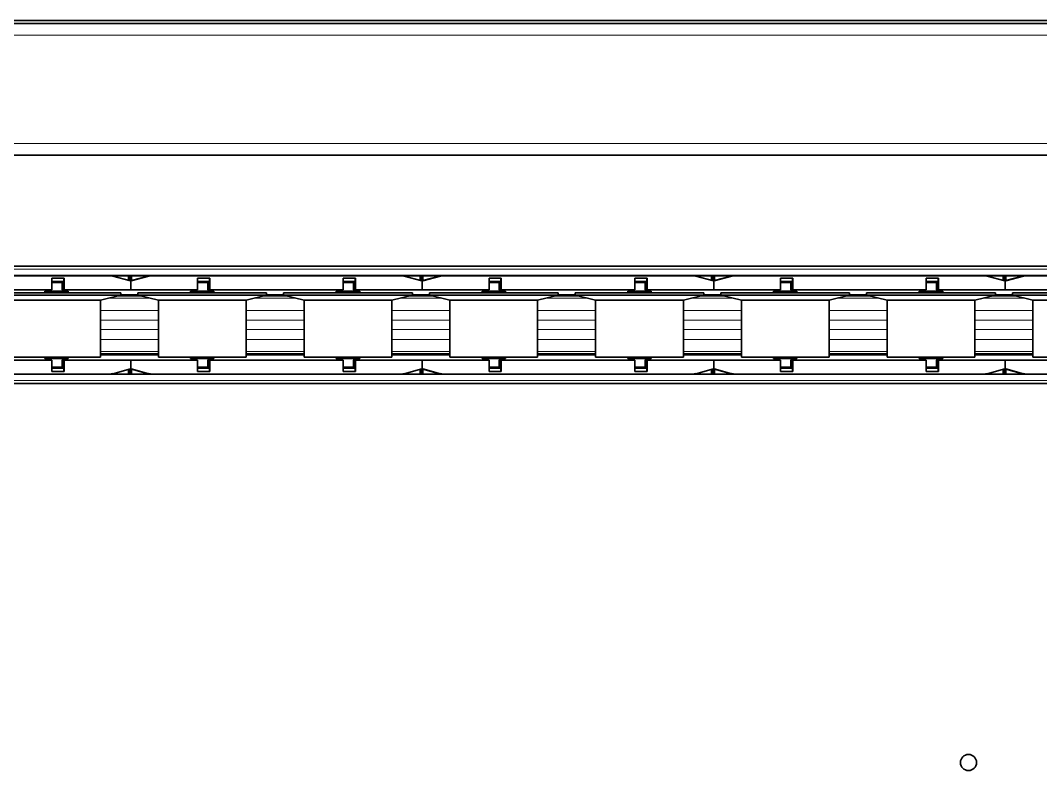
# Model space of a CAD drawing. Header units: inches. Extents: x 185496 to 352137, y 107182 to 179410.
# Drawn here: x 237867.9 to 238216.6, y 166199.2 to 166455.5 of the extents above; entities that cross this region are included whole.
import ezdxf

# ---------------------------------------------------------------- set-up
doc = ezdxf.new("R2010")
doc.units = ezdxf.units.IN
doc.header["$MEASUREMENT"] = 0

# ---------------------------------------------------------------- blocks, each defined once
blk = doc.blocks.new('liaojia')
at = {"color": 7, "lineweight": 35}
for p, q in [((799085.27, -280753.72), (799085.27, -279353.72)), ((799086.27, -280753.72), (799086.27, -279353.72)), ((799169.27, -280642.43), (799169.27, -279446.99)), ((799209.27, -280642.43), (799209.27, -279446.99)), ((799131.27, -280708.72), (799131.27, -279448.77)), ((799169.27, -280642.59), (799169.27, -279449.31)), ((799172.47, -280642.36), (799172.47, -279465.13))]:
    blk.add_line(p, q, dxfattribs=at)
at = {"color": 7, "lineweight": 13}
for p, q in [((799090.27, -280708.72), (799090.27, -279444.77)), ((799206.27, -280642.34), (799206.27, -279446.91)), ((799208.27, -280642.34), (799208.27, -279446.91)), ((799127.27, -280708.72), (799127.27, -279448.77)), ((799170.27, -280642.34), (799170.27, -279465.13)), ((799172.27, -280642.34), (799172.27, -279465.13))]:
    blk.add_line(p, q, dxfattribs=at)
at = {"color": 7, "lineweight": 35, "ltscale": 0.212965}
for p, q in [((799172.47, -279553.75), (799172.47, -279638.93)), ((799206.07, -279638.93), (799206.07, -279553.75)), ((799172.47, -279653.37), (799172.47, -279738.55)), ((799206.07, -279738.55), (799206.07, -279653.37)), ((799172.47, -279752.99), (799172.47, -279838.17)), ((799206.07, -279838.17), (799206.07, -279752.99)), ((799172.47, -279852.6), (799172.47, -279937.79)), ((799206.07, -279937.79), (799206.07, -279852.6)), ((799172.47, -279952.22), (799172.47, -280037.41)), ((799206.07, -280037.41), (799206.07, -279952.22))]:
    blk.add_line(p, q, dxfattribs=at)
at = {"color": 7, "lineweight": 35, "ltscale": 0.059793}
for p, q in [((799178.27, -279619.8), (799178.27, -279643.72)), ((799179.07, -279619.8), (799179.07, -279643.72)), ((799178.27, -279769.23), (799178.27, -279793.15)), ((799179.07, -279769.23), (799179.07, -279793.15)), ((799178.27, -279819.04), (799178.27, -279842.96)), ((799179.07, -279819.04), (799179.07, -279842.96)), ((799178.27, -279868.85), (799178.27, -279892.77)), ((799179.07, -279868.85), (799179.07, -279892.77)), ((799178.27, -279918.66), (799178.27, -279942.58)), ((799179.07, -279918.66), (799179.07, -279942.58)), ((799178.27, -279968.47), (799178.27, -279992.39)), ((799179.07, -279968.47), (799179.07, -279992.39))]:
    blk.add_line(p, q, dxfattribs=at)
at = {"color": 7, "lineweight": 35, "ltscale": 0.040768}
for p, q in [((799180.82, -279620.41), (799180.82, -279636.72)), ((799200.27, -279636.72), (799200.27, -279620.41)), ((799180.82, -279670.22), (799180.82, -279686.53)), ((799200.27, -279686.53), (799200.27, -279670.22)), ((799180.82, -279720.03), (799180.82, -279736.34)), ((799200.27, -279736.34), (799200.27, -279720.03)), ((799180.82, -279769.84), (799180.82, -279786.15)), ((799200.27, -279786.15), (799200.27, -279769.84)), ((799180.82, -279819.65), (799180.82, -279835.96)), ((799200.27, -279835.96), (799200.27, -279819.65)), ((799180.82, -279869.46), (799180.82, -279885.77)), ((799200.27, -279885.77), (799200.27, -279869.46)), ((799180.82, -279919.27), (799180.82, -279935.58)), ((799200.27, -279935.58), (799200.27, -279919.27)), ((799180.82, -279969.08), (799180.82, -279985.39)), ((799200.27, -279985.39), (799200.27, -279969.08))]:
    blk.add_line(p, q, dxfattribs=at)
at = {"color": 7, "lineweight": 35, "ltscale": 0.057032}
for p, q in [((799177.27, -279623.34), (799177.27, -279646.15)), ((799201.27, -279646.15), (799201.27, -279623.34)), ((799177.27, -279646.15), (799177.27, -279668.96)), ((799201.27, -279668.96), (799201.27, -279646.15)), ((799177.27, -279722.96), (799177.27, -279745.77)), ((799201.27, -279745.77), (799201.27, -279722.96)), ((799177.27, -279745.77), (799177.27, -279768.58)), ((799201.27, -279768.58), (799201.27, -279745.77)), ((799177.27, -279822.57), (799177.27, -279845.39)), ((799201.27, -279845.39), (799201.27, -279822.57)), ((799177.27, -279845.39), (799177.27, -279868.2)), ((799201.27, -279868.2), (799201.27, -279845.39)), ((799177.27, -279922.19), (799177.27, -279945.01)), ((799201.27, -279945.01), (799201.27, -279922.19)), ((799177.27, -279945.01), (799177.27, -279967.82)), ((799201.27, -279967.82), (799201.27, -279945.01))]:
    blk.add_line(p, q, dxfattribs=at)
at = {"color": 7, "lineweight": 35, "ltscale": 0.018036}
for p, q in [((799180.82, -279636.72), (799179.07, -279643.72)), ((799180.82, -279656.53), (799179.07, -279649.53)), ((799180.82, -279686.53), (799179.07, -279693.53)), ((799180.82, -279706.34), (799179.07, -279699.34)), ((799180.82, -279736.34), (799179.07, -279743.34)), ((799180.82, -279756.15), (799179.07, -279749.15)), ((799180.82, -279786.15), (799179.07, -279793.15)), ((799180.82, -279805.96), (799179.07, -279798.96)), ((799180.82, -279835.96), (799179.07, -279842.96)), ((799180.82, -279855.77), (799179.07, -279848.77)), ((799180.82, -279885.77), (799179.07, -279892.77)), ((799180.82, -279905.58), (799179.07, -279898.58)), ((799180.82, -279935.58), (799179.07, -279942.58)), ((799180.82, -279955.39), (799179.07, -279948.39))]:
    blk.add_line(p, q, dxfattribs=at)
at = {"color": 7, "lineweight": 35, "ltscale": 0.048637}
for p, q in [((799180.82, -279636.72), (799200.27, -279636.72)), ((799180.82, -279656.53), (799200.27, -279656.53)), ((799180.82, -279686.53), (799200.27, -279686.53)), ((799180.82, -279706.34), (799200.27, -279706.34)), ((799180.82, -279736.34), (799200.27, -279736.34)), ((799180.82, -279756.15), (799200.27, -279756.15)), ((799180.82, -279786.15), (799200.27, -279786.15)), ((799180.82, -279805.96), (799200.27, -279805.96)), ((799180.82, -279835.96), (799200.27, -279835.96)), ((799180.82, -279855.77), (799200.27, -279855.77)), ((799180.82, -279885.77), (799200.27, -279885.77)), ((799180.82, -279905.58), (799200.27, -279905.58)), ((799180.82, -279935.58), (799200.27, -279935.58)), ((799180.82, -279955.39), (799200.27, -279955.39))]:
    blk.add_line(p, q, dxfattribs=at)
at = {"color": 7, "lineweight": 13, "ltscale": 0.049524}
for p, q in [((799184.31, -279656.53), (799184.31, -279636.72)), ((799187.67, -279656.53), (799187.67, -279636.72)), ((799190.88, -279656.53), (799190.88, -279636.72)), ((799194.24, -279656.53), (799194.24, -279636.72)), ((799198.36, -279656.53), (799198.36, -279636.72)), ((799199.67, -279656.53), (799199.67, -279636.72)), ((799184.31, -279706.34), (799184.31, -279686.53)), ((799187.67, -279706.34), (799187.67, -279686.53)), ((799190.88, -279706.34), (799190.88, -279686.53)), ((799194.24, -279706.34), (799194.24, -279686.53)), ((799198.36, -279706.34), (799198.36, -279686.53)), ((799199.67, -279706.34), (799199.67, -279686.53)), ((799198.36, -279756.15), (799198.36, -279736.34)), ((799199.67, -279756.15), (799199.67, -279736.34)), ((799184.31, -279805.96), (799184.31, -279786.15)), ((799187.67, -279805.96), (799187.67, -279786.15)), ((799190.88, -279805.96), (799190.88, -279786.15)), ((799194.24, -279805.96), (799194.24, -279786.15)), ((799198.36, -279805.96), (799198.36, -279786.15)), ((799184.31, -279855.77), (799184.31, -279835.96)), ((799187.67, -279855.77), (799187.67, -279835.96)), ((799190.88, -279855.77), (799190.88, -279835.96)), ((799194.24, -279855.77), (799194.24, -279835.96)), ((799198.36, -279855.77), (799198.36, -279835.96)), ((799199.67, -279855.77), (799199.67, -279835.96)), ((799184.31, -279905.58), (799184.31, -279885.77)), ((799187.67, -279905.58), (799187.67, -279885.77)), ((799190.88, -279905.58), (799190.88, -279885.77)), ((799194.24, -279905.58), (799194.24, -279885.77)), ((799198.36, -279905.58), (799198.36, -279885.77)), ((799199.67, -279905.58), (799199.67, -279885.77)), ((799184.31, -279955.39), (799184.31, -279935.58)), ((799187.67, -279955.39), (799187.67, -279935.58)), ((799190.88, -279955.39), (799190.88, -279935.58)), ((799194.24, -279955.39), (799194.24, -279935.58)), ((799198.36, -279955.39), (799198.36, -279935.58)), ((799199.67, -279955.39), (799199.67, -279935.58))]:
    blk.add_line(p, q, dxfattribs=at)
at = {"color": 7, "lineweight": 35, "ltscale": 0.049524}
for p, q in [((799199.17, -279656.53), (799199.17, -279636.72)), ((799199.17, -279706.34), (799199.17, -279686.53)), ((799199.17, -279756.15), (799199.17, -279736.34)), ((799199.17, -279855.77), (799199.17, -279835.96)), ((799199.17, -279905.58), (799199.17, -279885.77)), ((799199.17, -279955.39), (799199.17, -279935.58))]:
    blk.add_line(p, q, dxfattribs=at)
at = {"color": 7, "lineweight": 35, "ltscale": 3.43323e-05}
for p, q in [((799172.47, -279638.93), (799172.47, -279638.95)), ((799172.47, -279738.55), (799172.47, -279738.57)), ((799172.47, -279838.17), (799172.47, -279838.18)), ((799172.47, -279937.79), (799172.47, -279937.8))]:
    blk.add_line(p, q, dxfattribs=at)
at = {"color": 7, "lineweight": 35, "ltscale": 0.015631}
for p, q in [((799172.61, -279639.96), (799174.23, -279646)), ((799204.31, -279646), (799205.94, -279639.96)), ((799172.61, -279739.58), (799174.23, -279745.62)), ((799204.31, -279745.62), (799205.94, -279739.58)), ((799174.23, -279745.92), (799172.61, -279751.95)), ((799205.94, -279751.95), (799204.31, -279745.92)), ((799172.61, -279839.2), (799174.23, -279845.24)), ((799204.31, -279845.24), (799205.94, -279839.2)), ((799174.23, -279845.54), (799172.61, -279851.57)), ((799205.94, -279851.57), (799204.31, -279845.54)), ((799172.61, -279938.82), (799174.23, -279944.86)), ((799204.31, -279944.86), (799205.94, -279938.82)), ((799174.23, -279945.15), (799172.61, -279951.19)), ((799205.94, -279951.19), (799204.31, -279945.15))]:
    blk.add_line(p, q, dxfattribs=at)
at = {"color": 7, "lineweight": 13, "ltscale": 0.000675583}
for p, q in [((799172.61, -279640.23), (799172.61, -279639.96)), ((799205.94, -279639.96), (799205.94, -279640.23)), ((799172.61, -279739.85), (799172.61, -279739.58)), ((799205.94, -279739.58), (799205.94, -279739.85))]:
    blk.add_line(p, q, dxfattribs=at)
at = {"color": 7, "lineweight": 35, "ltscale": 0.014724}
for p, q in [((799174.14, -279645.92), (799172.61, -279640.23)), ((799174.14, -279745.54), (799172.61, -279739.85)), ((799174.14, -279845.16), (799172.61, -279839.47)), ((799205.94, -279839.47), (799204.41, -279845.16)), ((799174.14, -279944.78), (799172.61, -279939.09)), ((799205.94, -279939.09), (799204.41, -279944.78))]:
    blk.add_line(p, q, dxfattribs=at)
at = {"color": 7, "lineweight": 13, "ltscale": 0.036824}
for p, q in [((799180.19, -279653.99), (799180.19, -279639.26)), ((799180.19, -279703.8), (799180.19, -279689.07)), ((799180.19, -279753.61), (799180.19, -279738.88)), ((799180.19, -279803.42), (799180.19, -279788.69)), ((799180.19, -279853.23), (799180.19, -279838.5)), ((799180.19, -279903.04), (799180.19, -279888.31)), ((799180.19, -279952.85), (799180.19, -279938.12))]:
    blk.add_line(p, q, dxfattribs=at)
at = {"color": 7, "lineweight": 35, "ltscale": 0.014723}
for p, q in [((799205.94, -279640.23), (799204.41, -279645.92)), ((799205.94, -279739.85), (799204.41, -279745.54))]:
    blk.add_line(p, q, dxfattribs=at)
at = {"color": 7, "lineweight": 35, "ltscale": 0.000675583}
for p, q in [((799206.07, -279639.2), (799206.07, -279638.93)), ((799206.07, -279738.82), (799206.07, -279738.55))]:
    blk.add_line(p, q, dxfattribs=at)
at = {"color": 7, "lineweight": 35, "ltscale": 0.036059}
for p, q in [((799206.07, -279653.37), (799206.07, -279638.94)), ((799206.07, -279752.98), (799206.07, -279738.56))]:
    blk.add_line(p, q, dxfattribs=at)
at = {"color": 7, "lineweight": 35, "ltscale": 0.000635204}
for p, q in [((799172.54, -279645.92), (799172.47, -279645.68)), ((799172.54, -279745.54), (799172.47, -279745.29))]:
    blk.add_line(p, q, dxfattribs=at)
at = {"color": 7, "lineweight": 35, "ltscale": 0.002}
for p, q in [((799178.27, -279643.72), (799179.07, -279643.72)), ((799178.27, -279649.53), (799179.07, -279649.53)), ((799178.27, -279693.53), (799179.07, -279693.53)), ((799178.27, -279699.34), (799179.07, -279699.34)), ((799178.27, -279743.34), (799179.07, -279743.34)), ((799178.27, -279749.15), (799179.07, -279749.15)), ((799178.27, -279793.15), (799179.07, -279793.15)), ((799178.27, -279798.96), (799179.07, -279798.96)), ((799178.27, -279842.96), (799179.07, -279842.96)), ((799178.27, -279848.77), (799179.07, -279848.77)), ((799178.27, -279892.77), (799179.07, -279892.77)), ((799178.27, -279898.58), (799179.07, -279898.58)), ((799178.27, -279942.58), (799179.07, -279942.58)), ((799178.27, -279948.39), (799179.07, -279948.39))]:
    blk.add_line(p, q, dxfattribs=at)
at = {"color": 7, "lineweight": 13, "ltscale": 0.014524}
for p, q in [((799178.87, -279649.53), (799178.87, -279643.72)), ((799178.87, -279699.34), (799178.87, -279693.53)), ((799178.87, -279749.15), (799178.87, -279743.34)), ((799178.87, -279798.96), (799178.87, -279793.15)), ((799178.87, -279848.77), (799178.87, -279842.96)), ((799178.87, -279898.58), (799178.87, -279892.77)), ((799178.87, -279948.39), (799178.87, -279942.58))]:
    blk.add_line(p, q, dxfattribs=at)
at = {"color": 7, "lineweight": 35, "ltscale": 0.02054}
for p, q in [((799179.37, -279650.73), (799179.37, -279642.52)), ((799179.37, -279700.54), (799179.37, -279692.33)), ((799179.37, -279750.35), (799179.37, -279742.14)), ((799179.37, -279800.16), (799179.37, -279791.95)), ((799179.37, -279849.97), (799179.37, -279841.75)), ((799179.37, -279899.78), (799179.37, -279891.56)), ((799179.37, -279949.59), (799179.37, -279941.37))]:
    blk.add_line(p, q, dxfattribs=at)
at = {"color": 7, "lineweight": 35, "ltscale": 0.000635622}
for p, q in [((799206.07, -279645.68), (799206.01, -279645.92)), ((799206.01, -279646.92), (799206.07, -279647.16)), ((799206.01, -279746.54), (799206.07, -279746.78)), ((799206.07, -279844.91), (799206.01, -279845.16)), ((799206.01, -279846.16), (799206.07, -279846.4)), ((799206.07, -279944.53), (799206.01, -279944.78))]:
    blk.add_line(p, q, dxfattribs=at)
at = {"color": 7, "lineweight": 35, "ltscale": 0.001135}
for p, q in [((799172.47, -279646.24), (799172.59, -279646.68)), ((799205.95, -279646.68), (799206.07, -279646.24)), ((799172.47, -279745.86), (799172.59, -279746.3)), ((799205.95, -279746.3), (799206.07, -279745.86)), ((799172.47, -279845.48), (799172.59, -279845.92)), ((799205.95, -279845.92), (799206.07, -279845.48)), ((799172.47, -279945.1), (799172.59, -279945.54)), ((799205.95, -279945.54), (799206.07, -279945.1))]:
    blk.add_line(p, q, dxfattribs=at)
at = {"color": 7, "lineweight": 35, "ltscale": 0.000635572}
for p, q in [((799172.47, -279647.16), (799172.54, -279646.92)), ((799172.47, -279746.78), (799172.54, -279746.54)), ((799172.54, -279845.16), (799172.47, -279844.91)), ((799172.47, -279846.4), (799172.54, -279846.16)), ((799172.54, -279944.78), (799172.47, -279944.53))]:
    blk.add_line(p, q, dxfattribs=at)
at = {"color": 7, "lineweight": 35, "ltscale": 0.004}
for p, q in [((799172.54, -279645.92), (799174.14, -279645.92)), ((799204.41, -279645.92), (799206.01, -279645.92)), ((799172.54, -279745.54), (799174.14, -279745.54)), ((799204.41, -279745.54), (799206.01, -279745.54)), ((799172.54, -279845.16), (799174.14, -279845.16)), ((799204.41, -279845.16), (799206.01, -279845.16)), ((799172.54, -279944.78), (799174.14, -279944.78)), ((799204.41, -279944.78), (799206.01, -279944.78))]:
    blk.add_line(p, q, dxfattribs=at)
at = {"color": 7, "lineweight": 35, "ltscale": 0.000697327}
for p, q in [((799172.54, -279646.2), (799172.54, -279645.92)), ((799206.01, -279645.92), (799206.01, -279646.2)), ((799172.54, -279745.82), (799172.54, -279745.54)), ((799206.01, -279745.54), (799206.01, -279745.82))]:
    blk.add_line(p, q, dxfattribs=at)
at = {"color": 7, "lineweight": 35, "ltscale": 0.004223}
for p, q in [((799174.23, -279646.2), (799172.54, -279646.2)), ((799206.01, -279646.2), (799204.32, -279646.2)), ((799174.23, -279745.82), (799172.54, -279745.82)), ((799206.01, -279745.82), (799204.32, -279745.82)), ((799174.23, -279845.44), (799172.54, -279845.44)), ((799206.01, -279845.44), (799204.32, -279845.44)), ((799174.23, -279945.06), (799172.54, -279945.06)), ((799206.01, -279945.06), (799204.32, -279945.06))]:
    blk.add_line(p, q, dxfattribs=at)
at = {"color": 7, "lineweight": 35, "ltscale": 0.001289}
for p, q in [((799172.67, -279646.7), (799172.54, -279646.2)), ((799206.01, -279646.2), (799205.87, -279646.7)), ((799172.67, -279746.32), (799172.54, -279745.82)), ((799206.01, -279745.82), (799205.87, -279746.32))]:
    blk.add_line(p, q, dxfattribs=at)
at = {"color": 7, "lineweight": 35, "ltscale": 0.003818}
for p, q in [((799174.07, -279646.92), (799172.54, -279646.92)), ((799206.01, -279646.92), (799204.48, -279646.92)), ((799174.07, -279746.54), (799172.54, -279746.54)), ((799206.01, -279746.54), (799204.48, -279746.54)), ((799174.07, -279846.16), (799172.54, -279846.16)), ((799206.01, -279846.16), (799204.48, -279846.16)), ((799174.07, -279945.78), (799172.54, -279945.78)), ((799206.01, -279945.78), (799204.48, -279945.78))]:
    blk.add_line(p, q, dxfattribs=at)
at = {"color": 7, "lineweight": 13, "ltscale": 0.000175476}
for p, q in [((799172.59, -279646.61), (799172.59, -279646.68)), ((799205.95, -279646.61), (799205.95, -279646.68)), ((799172.59, -279746.23), (799172.59, -279746.3)), ((799205.95, -279746.23), (799205.95, -279746.3)), ((799172.59, -279845.85), (799172.59, -279845.92)), ((799205.95, -279845.85), (799205.95, -279845.92))]:
    blk.add_line(p, q, dxfattribs=at)
at = {"color": 7, "lineweight": 35, "ltscale": 0.000493763}
for p, q in [((799172.59, -279646.61), (799172.65, -279646.8)), ((799205.9, -279646.8), (799205.95, -279646.61)), ((799172.59, -279746.23), (799172.65, -279746.42)), ((799205.9, -279746.42), (799205.95, -279746.23)), ((799172.59, -279845.85), (799172.65, -279846.04)), ((799205.9, -279846.04), (799205.95, -279845.85))]:
    blk.add_line(p, q, dxfattribs=at)
at = {"color": 7, "lineweight": 35, "ltscale": 0.01563}
for p, q in [((799174.23, -279646.3), (799172.61, -279652.33)), ((799205.94, -279652.33), (799204.31, -279646.3))]:
    blk.add_line(p, q, dxfattribs=at)
at = {"color": 7, "lineweight": 35, "ltscale": 0.000567654}
for p, q in [((799172.62, -279646.92), (799172.67, -279646.7)), ((799205.87, -279646.7), (799205.93, -279646.92)), ((799172.62, -279746.54), (799172.67, -279746.32)), ((799205.87, -279746.32), (799205.93, -279746.54))]:
    blk.add_line(p, q, dxfattribs=at)
at = {"color": 7, "lineweight": 35, "ltscale": 0.003631}
for p, q in [((799174.13, -279646.7), (799172.67, -279646.7)), ((799172.67, -279646.7), (799174.13, -279646.7)), ((799205.87, -279646.7), (799204.42, -279646.7)), ((799204.42, -279646.7), (799205.87, -279646.7)), ((799174.13, -279746.32), (799172.67, -279746.32)), ((799172.67, -279746.32), (799174.13, -279746.32)), ((799205.87, -279746.32), (799204.42, -279746.32)), ((799204.42, -279746.32), (799205.87, -279746.32)), ((799174.13, -279845.94), (799172.67, -279845.94)), ((799172.67, -279845.94), (799174.13, -279845.94)), ((799205.87, -279845.94), (799204.42, -279845.94)), ((799204.42, -279845.94), (799205.87, -279845.94)), ((799174.13, -279945.56), (799172.67, -279945.56)), ((799172.67, -279945.56), (799174.13, -279945.56)), ((799205.87, -279945.56), (799204.42, -279945.56)), ((799204.42, -279945.56), (799205.87, -279945.56))]:
    blk.add_line(p, q, dxfattribs=at)
at = {"color": 7, "lineweight": 35, "ltscale": 0.000907346}
for p, q in [((799174.23, -279646.22), (799174.14, -279645.87)), ((799174.23, -279845.46), (799174.14, -279845.11))]:
    blk.add_line(p, q, dxfattribs=at)
at = {"color": 7, "lineweight": 35, "ltscale": 0.000130844}
for p, q in [((799174.14, -279645.92), (799174.14, -279645.87)), ((799204.41, -279645.87), (799204.41, -279645.92)), ((799174.14, -279845.16), (799174.14, -279845.11)), ((799204.41, -279845.11), (799204.41, -279845.16)), ((799174.14, -279944.78), (799174.14, -279944.73)), ((799204.41, -279944.73), (799204.41, -279944.78))]:
    blk.add_line(p, q, dxfattribs=at)
at = {"color": 7, "lineweight": 13, "ltscale": 0.000544739}
for p, q in [((799174.23, -279646), (799174.23, -279646.22)), ((799204.31, -279646.22), (799204.31, -279646)), ((799174.23, -279745.62), (799174.23, -279745.84)), ((799204.31, -279745.84), (799204.31, -279745.62)), ((799174.23, -279845.24), (799174.23, -279845.46)), ((799204.31, -279845.46), (799204.31, -279845.24))]:
    blk.add_line(p, q, dxfattribs=at)
at = {"color": 7, "lineweight": 35, "ltscale": 0.007116}
for p, q in [((799174.43, -279646.15), (799177.27, -279646.15)), ((799177.27, -279646.15), (799174.43, -279646.15)), ((799201.27, -279646.15), (799204.12, -279646.15)), ((799204.12, -279646.15), (799201.27, -279646.15)), ((799174.43, -279745.77), (799177.27, -279745.77)), ((799177.27, -279745.77), (799174.43, -279745.77)), ((799201.27, -279745.77), (799204.12, -279745.77)), ((799204.12, -279745.77), (799201.27, -279745.77)), ((799174.43, -279845.39), (799177.27, -279845.39)), ((799177.27, -279845.39), (799174.43, -279845.39)), ((799201.27, -279845.39), (799204.12, -279845.39)), ((799204.12, -279845.39), (799201.27, -279845.39)), ((799174.43, -279945.01), (799177.27, -279945.01)), ((799177.27, -279945.01), (799174.43, -279945.01)), ((799201.27, -279945.01), (799204.12, -279945.01)), ((799204.12, -279945.01), (799201.27, -279945.01))]:
    blk.add_line(p, q, dxfattribs=at)
at = {"color": 7, "lineweight": 35, "ltscale": 0.000544739}
for p, q in [((799201.27, -279646.37), (799201.27, -279646.15)), ((799201.27, -279745.99), (799201.27, -279745.77)), ((799201.27, -279845.61), (799201.27, -279845.39)), ((799201.27, -279945.23), (799201.27, -279945.01))]:
    blk.add_line(p, q, dxfattribs=at)
at = {"color": 7, "lineweight": 35, "ltscale": 0.000827789}
for p, q in [((799201.27, -279646.7), (799201.27, -279646.37)), ((799201.27, -279746.32), (799201.27, -279745.99))]:
    blk.add_line(p, q, dxfattribs=at)
at = {"color": 7, "lineweight": 35, "ltscale": 0.000522995}
for p, q in [((799201.27, -279646.91), (799201.27, -279646.7)), ((799201.27, -279746.53), (799201.27, -279746.32)), ((799201.27, -279846.15), (799201.27, -279845.94)), ((799201.27, -279945.77), (799201.27, -279945.56))]:
    blk.add_line(p, q, dxfattribs=at)
at = {"color": 7, "lineweight": 35, "ltscale": 0.000907396}
for p, q in [((799204.41, -279645.87), (799204.31, -279646.22)), ((799204.41, -279845.11), (799204.31, -279845.46))]:
    blk.add_line(p, q, dxfattribs=at)
at = {"color": 7, "lineweight": 35, "ltscale": 0.050206}
for p, q in [((799178.27, -279649.53), (799178.27, -279669.61)), ((799179.07, -279649.53), (799179.07, -279669.61)), ((799178.27, -279699.34), (799178.27, -279719.42)), ((799179.07, -279699.34), (799179.07, -279719.42)), ((799178.27, -279798.96), (799178.27, -279819.04)), ((799179.07, -279798.96), (799179.07, -279819.04)), ((799178.27, -279848.77), (799178.27, -279868.85)), ((799179.07, -279848.77), (799179.07, -279868.85)), ((799178.27, -279898.58), (799178.27, -279918.66)), ((799179.07, -279898.58), (799179.07, -279918.66)), ((799178.27, -279948.39), (799178.27, -279968.47)), ((799179.07, -279948.39), (799179.07, -279968.47))]:
    blk.add_line(p, q, dxfattribs=at)
at = {"color": 7, "lineweight": 35, "ltscale": 0.034232}
for p, q in [((799180.82, -279656.53), (799180.82, -279670.22)), ((799200.27, -279656.53), (799200.27, -279670.22)), ((799180.82, -279706.34), (799180.82, -279720.03)), ((799200.27, -279720.03), (799200.27, -279706.34)), ((799180.82, -279756.15), (799180.82, -279769.84)), ((799200.27, -279769.84), (799200.27, -279756.15)), ((799180.82, -279805.96), (799180.82, -279819.65)), ((799200.27, -279819.65), (799200.27, -279805.96)), ((799180.82, -279855.77), (799180.82, -279869.46)), ((799200.27, -279869.46), (799200.27, -279855.77)), ((799180.82, -279905.58), (799180.82, -279919.27)), ((799200.27, -279919.27), (799200.27, -279905.58)), ((799180.82, -279955.39), (799180.82, -279969.08)), ((799200.27, -279955.39), (799200.27, -279969.08))]:
    blk.add_line(p, q, dxfattribs=at)
at = {"color": 7, "lineweight": 35, "ltscale": 0.01046}
for p, q in [((799173.31, -279673.15), (799173.31, -279668.96)), ((799205.24, -279668.96), (799205.24, -279673.15)), ((799173.31, -279722.96), (799173.31, -279718.77)), ((799205.24, -279718.77), (799205.24, -279722.96)), ((799173.31, -279772.77), (799173.31, -279768.58)), ((799205.24, -279768.58), (799205.24, -279772.77)), ((799173.31, -279822.57), (799173.31, -279818.39)), ((799205.24, -279818.39), (799205.24, -279822.57)), ((799173.31, -279872.38), (799173.31, -279868.2)), ((799205.24, -279868.2), (799205.24, -279872.38)), ((799173.31, -279922.19), (799173.31, -279918.01)), ((799205.24, -279918.01), (799205.24, -279922.19)), ((799173.31, -279972), (799173.31, -279967.82)), ((799205.24, -279967.82), (799205.24, -279972))]:
    blk.add_line(p, q, dxfattribs=at)
at = {"color": 7, "lineweight": 35, "ltscale": 0.009914}
for p, q in [((799173.31, -279668.96), (799177.27, -279668.96)), ((799201.27, -279668.96), (799205.24, -279668.96)), ((799177.27, -279673.15), (799173.31, -279673.15)), ((799205.24, -279673.15), (799201.27, -279673.15)), ((799173.31, -279718.77), (799177.27, -279718.77)), ((799201.27, -279718.77), (799205.24, -279718.77)), ((799177.27, -279722.96), (799173.31, -279722.96)), ((799205.24, -279722.96), (799201.27, -279722.96)), ((799173.31, -279768.58), (799177.27, -279768.58)), ((799201.27, -279768.58), (799205.24, -279768.58)), ((799177.27, -279772.77), (799173.31, -279772.77)), ((799205.24, -279772.77), (799201.27, -279772.77)), ((799173.31, -279818.39), (799177.27, -279818.39)), ((799201.27, -279818.39), (799205.24, -279818.39)), ((799177.27, -279822.57), (799173.31, -279822.57)), ((799205.24, -279822.57), (799201.27, -279822.57)), ((799173.31, -279868.2), (799177.27, -279868.2)), ((799201.27, -279868.2), (799205.24, -279868.2)), ((799177.27, -279872.38), (799173.31, -279872.38)), ((799205.24, -279872.38), (799201.27, -279872.38)), ((799173.31, -279918.01), (799177.27, -279918.01)), ((799201.27, -279918.01), (799205.24, -279918.01)), ((799177.27, -279922.19), (799173.31, -279922.19)), ((799205.24, -279922.19), (799201.27, -279922.19)), ((799173.31, -279967.82), (799177.27, -279967.82)), ((799201.27, -279967.82), (799205.24, -279967.82)), ((799177.27, -279972), (799173.31, -279972)), ((799205.24, -279972), (799201.27, -279972))]:
    blk.add_line(p, q, dxfattribs=at)
at = {"color": 7, "lineweight": 35, "ltscale": 0.002965}
for p, q in [((799174.47, -279669.18), (799173.31, -279668.96)), ((799205.24, -279668.96), (799204.07, -279669.18)), ((799174.47, -279718.99), (799173.31, -279718.77)), ((799205.24, -279718.77), (799204.07, -279718.99)), ((799174.47, -279768.8), (799173.31, -279768.58)), ((799205.24, -279768.58), (799204.07, -279768.8)), ((799174.47, -279818.61), (799173.31, -279818.39)), ((799205.24, -279818.39), (799204.07, -279818.61)), ((799174.47, -279868.42), (799173.31, -279868.2)), ((799205.24, -279868.2), (799204.07, -279868.42)), ((799174.47, -279918.23), (799173.31, -279918.01)), ((799205.24, -279918.01), (799204.07, -279918.23)), ((799174.47, -279968.04), (799173.31, -279967.82)), ((799205.24, -279967.82), (799204.07, -279968.04))]:
    blk.add_line(p, q, dxfattribs=at)
at = {"color": 7, "lineweight": 35, "ltscale": 0.007}
for p, q in [((799174.47, -279669.18), (799177.27, -279669.18)), ((799204.07, -279669.18), (799201.27, -279669.18)), ((799174.47, -279718.99), (799177.27, -279718.99)), ((799201.27, -279718.99), (799204.07, -279718.99)), ((799174.47, -279768.8), (799177.27, -279768.8)), ((799204.07, -279768.8), (799201.27, -279768.8)), ((799174.47, -279818.61), (799177.27, -279818.61)), ((799201.27, -279818.61), (799204.07, -279818.61)), ((799174.47, -279868.42), (799177.27, -279868.42)), ((799204.07, -279868.42), (799201.27, -279868.42)), ((799174.47, -279918.23), (799177.27, -279918.23)), ((799201.27, -279918.23), (799204.07, -279918.23)), ((799174.47, -279968.04), (799177.27, -279968.04)), ((799204.07, -279968.04), (799201.27, -279968.04))]:
    blk.add_line(p, q, dxfattribs=at)
at = {"color": 7, "lineweight": 35, "ltscale": 0.009916}
for p, q in [((799174.47, -279673.15), (799174.47, -279669.18)), ((799204.07, -279669.18), (799204.07, -279673.15)), ((799174.47, -279718.99), (799174.47, -279722.96)), ((799204.07, -279722.96), (799204.07, -279718.99)), ((799174.47, -279772.77), (799174.47, -279768.8)), ((799204.07, -279768.8), (799204.07, -279772.77))]:
    blk.add_line(p, q, dxfattribs=at)
at = {"color": 7, "lineweight": 35, "ltscale": 0.000749969}
for p, q in [((799174.47, -279669.64), (799174.77, -279669.64)), ((799203.77, -279669.64), (799204.07, -279669.64)), ((799174.77, -279719.45), (799174.47, -279719.45)), ((799204.07, -279719.45), (799203.77, -279719.45)), ((799174.47, -279769.26), (799174.77, -279769.26)), ((799203.77, -279769.26), (799204.07, -279769.26)), ((799174.77, -279819.07), (799174.47, -279819.07)), ((799204.07, -279819.07), (799203.77, -279819.07)), ((799174.47, -279868.88), (799174.77, -279868.88)), ((799203.77, -279868.88), (799204.07, -279868.88)), ((799174.77, -279918.69), (799174.47, -279918.69)), ((799204.07, -279918.69), (799203.77, -279918.69)), ((799174.47, -279968.5), (799174.77, -279968.5)), ((799203.77, -279968.5), (799204.07, -279968.5))]:
    blk.add_line(p, q, dxfattribs=at)
at = {"color": 7, "lineweight": 35, "ltscale": 0.00625}
for p, q in [((799177.27, -279669.64), (799174.77, -279669.64)), ((799203.77, -279669.64), (799201.27, -279669.64)), ((799177.27, -279719.45), (799174.77, -279719.45)), ((799203.77, -279719.45), (799201.27, -279719.45)), ((799177.27, -279769.26), (799174.77, -279769.26)), ((799203.77, -279769.26), (799201.27, -279769.26)), ((799177.27, -279819.07), (799174.77, -279819.07)), ((799203.77, -279819.07), (799201.27, -279819.07)), ((799177.27, -279868.88), (799174.77, -279868.88)), ((799203.77, -279868.88), (799201.27, -279868.88)), ((799177.27, -279918.69), (799174.77, -279918.69)), ((799203.77, -279918.69), (799201.27, -279918.69)), ((799177.27, -279968.5), (799174.77, -279968.5)), ((799203.77, -279968.5), (799201.27, -279968.5))]:
    blk.add_line(p, q, dxfattribs=at)
at = {"color": 7, "lineweight": 35, "ltscale": 0.004289}
for p, q in [((799174.77, -279671.35), (799174.77, -279669.64)), ((799203.77, -279669.64), (799203.77, -279671.35)), ((799174.77, -279721.16), (799174.77, -279719.45)), ((799203.77, -279719.45), (799203.77, -279721.16)), ((799174.77, -279770.97), (799174.77, -279769.26)), ((799203.77, -279769.26), (799203.77, -279770.97)), ((799174.77, -279870.59), (799174.77, -279868.88)), ((799203.77, -279868.88), (799203.77, -279870.59)), ((799174.77, -279920.4), (799174.77, -279918.69)), ((799203.77, -279918.69), (799203.77, -279920.4)), ((799174.77, -279970.21), (799174.77, -279968.5)), ((799203.77, -279968.5), (799203.77, -279970.21))]:
    blk.add_line(p, q, dxfattribs=at)
at = {"color": 7, "lineweight": 35, "ltscale": 0.00055542}
for p, q in [((799177.27, -279668.96), (799177.27, -279669.18)), ((799201.27, -279669.18), (799201.27, -279668.96)), ((799177.27, -279718.77), (799177.27, -279718.99)), ((799201.27, -279718.99), (799201.27, -279718.77)), ((799177.27, -279768.58), (799177.27, -279768.8)), ((799201.27, -279768.8), (799201.27, -279768.58)), ((799177.27, -279868.2), (799177.27, -279868.42)), ((799201.27, -279868.42), (799201.27, -279868.2))]:
    blk.add_line(p, q, dxfattribs=at)
at = {"color": 7, "lineweight": 35, "ltscale": 0.001138}
for p, q in [((799177.27, -279669.18), (799177.27, -279669.64)), ((799201.27, -279669.64), (799201.27, -279669.18)), ((799177.27, -279718.99), (799177.27, -279719.45)), ((799201.27, -279719.45), (799201.27, -279718.99)), ((799177.27, -279768.8), (799177.27, -279769.26)), ((799201.27, -279769.26), (799201.27, -279768.8)), ((799177.27, -279818.61), (799177.27, -279819.07)), ((799201.27, -279819.07), (799201.27, -279818.61)), ((799177.27, -279868.42), (799177.27, -279868.88)), ((799201.27, -279868.88), (799201.27, -279868.42)), ((799177.27, -279918.23), (799177.27, -279918.69)), ((799201.27, -279918.69), (799201.27, -279918.23)), ((799177.27, -279968.04), (799177.27, -279968.5)), ((799201.27, -279968.5), (799201.27, -279968.04))]:
    blk.add_line(p, q, dxfattribs=at)
at = {"color": 7, "lineweight": 35, "ltscale": 0.00125}
for p, q in [((799177.27, -279669.53), (799177.77, -279669.53)), ((799177.77, -279667.53), (799178.27, -279667.53)), ((799200.27, -279667.53), (799200.77, -279667.53)), ((799200.77, -279669.53), (799201.27, -279669.53)), ((799177.27, -279673.53), (799177.77, -279673.53)), ((799200.77, -279673.53), (799201.27, -279673.53)), ((799177.77, -279675.53), (799178.27, -279675.53)), ((799200.27, -279675.53), (799200.77, -279675.53)), ((799177.77, -279717.34), (799178.27, -279717.34)), ((799200.27, -279717.34), (799200.77, -279717.34)), ((799177.27, -279719.34), (799177.77, -279719.34)), ((799200.77, -279719.34), (799201.27, -279719.34)), ((799177.27, -279723.34), (799177.77, -279723.34)), ((799177.77, -279725.34), (799178.27, -279725.34)), ((799200.27, -279725.34), (799200.77, -279725.34)), ((799200.77, -279723.34), (799201.27, -279723.34)), ((799177.77, -279767.15), (799178.27, -279767.15)), ((799200.27, -279767.15), (799200.77, -279767.15)), ((799177.27, -279769.15), (799177.77, -279769.15)), ((799200.77, -279769.15), (799201.27, -279769.15)), ((799177.27, -279773.15), (799177.77, -279773.15)), ((799200.77, -279773.15), (799201.27, -279773.15)), ((799177.77, -279775.15), (799178.27, -279775.15)), ((799200.27, -279775.15), (799200.77, -279775.15)), ((799177.27, -279818.96), (799177.77, -279818.96)), ((799177.77, -279816.96), (799178.27, -279816.96)), ((799200.27, -279816.96), (799200.77, -279816.96)), ((799200.77, -279818.96), (799201.27, -279818.96)), ((799177.27, -279822.96), (799177.77, -279822.96)), ((799200.77, -279822.96), (799201.27, -279822.96)), ((799177.77, -279824.96), (799178.27, -279824.96)), ((799200.27, -279824.96), (799200.77, -279824.96)), ((799177.27, -279868.77), (799177.77, -279868.77)), ((799177.77, -279866.77), (799178.27, -279866.77)), ((799200.27, -279866.77), (799200.77, -279866.77)), ((799200.77, -279868.77), (799201.27, -279868.77)), ((799177.27, -279872.77), (799177.77, -279872.77)), ((799177.77, -279874.77), (799178.27, -279874.77)), ((799200.27, -279874.77), (799200.77, -279874.77)), ((799200.77, -279872.77), (799201.27, -279872.77)), ((799177.77, -279916.58), (799178.27, -279916.58)), ((799200.27, -279916.58), (799200.77, -279916.58)), ((799177.27, -279918.58), (799177.77, -279918.58)), ((799200.77, -279918.58), (799201.27, -279918.58)), ((799177.27, -279922.58), (799177.77, -279922.58)), ((799177.77, -279924.58), (799178.27, -279924.58)), ((799200.27, -279924.58), (799200.77, -279924.58)), ((799200.77, -279922.58), (799201.27, -279922.58)), ((799177.77, -279966.39), (799178.27, -279966.39)), ((799200.27, -279966.39), (799200.77, -279966.39)), ((799177.27, -279968.39), (799177.77, -279968.39)), ((799200.77, -279968.39), (799201.27, -279968.39)), ((799177.27, -279972.39), (799177.77, -279972.39)), ((799200.77, -279972.39), (799201.27, -279972.39)), ((799177.77, -279974.39), (799178.27, -279974.39)), ((799200.27, -279974.39), (799200.77, -279974.39))]:
    blk.add_line(p, q, dxfattribs=at)
at = {"color": 7, "lineweight": 35, "ltscale": 0.009129}
for p, q in [((799177.77, -279667.53), (799177.77, -279671.18)), ((799200.77, -279671.18), (799200.77, -279667.53)), ((799177.77, -279720.99), (799177.77, -279717.34)), ((799200.77, -279717.34), (799200.77, -279720.99)), ((799177.77, -279767.15), (799177.77, -279770.8)), ((799200.77, -279770.8), (799200.77, -279767.15)), ((799177.77, -279820.61), (799177.77, -279816.96)), ((799200.77, -279816.96), (799200.77, -279820.61))]:
    blk.add_line(p, q, dxfattribs=at)
at = {"color": 7, "lineweight": 35, "ltscale": 0.059794}
for p, q in [((799178.27, -279669.61), (799178.27, -279693.53)), ((799179.07, -279669.61), (799179.07, -279693.53)), ((799178.27, -279719.42), (799178.27, -279743.34)), ((799179.07, -279719.42), (799179.07, -279743.34))]:
    blk.add_line(p, q, dxfattribs=at)
at = {"color": 7, "lineweight": 35, "ltscale": 0.004478}
for p, q in [((799174.77, -279673.15), (799174.77, -279671.35)), ((799203.77, -279671.35), (799203.77, -279673.15)), ((799174.77, -279722.96), (799174.77, -279721.16)), ((799203.77, -279721.16), (799203.77, -279722.96)), ((799174.77, -279772.77), (799174.77, -279770.97)), ((799203.77, -279770.97), (799203.77, -279772.77)), ((799174.77, -279822.57), (799174.77, -279820.78)), ((799203.77, -279820.78), (799203.77, -279822.57)), ((799174.77, -279872.38), (799174.77, -279870.59)), ((799203.77, -279870.59), (799203.77, -279872.38)), ((799174.77, -279922.19), (799174.77, -279920.4)), ((799203.77, -279920.4), (799203.77, -279922.19)), ((799174.77, -279972), (799174.77, -279970.21)), ((799203.77, -279970.21), (799203.77, -279972))]:
    blk.add_line(p, q, dxfattribs=at)
at = {"color": 7, "lineweight": 35, "ltscale": 0.114064}
for p, q in [((799177.27, -279673.15), (799177.27, -279718.77)), ((799201.27, -279718.77), (799201.27, -279673.15)), ((799177.27, -279772.77), (799177.27, -279818.39)), ((799201.27, -279818.39), (799201.27, -279772.77)), ((799177.27, -279872.38), (799177.27, -279918.01)), ((799201.27, -279918.01), (799201.27, -279872.38)), ((799177.27, -279972), (799177.27, -280017.63)), ((799201.27, -280017.63), (799201.27, -279972))]:
    blk.add_line(p, q, dxfattribs=at)
at = {"color": 7, "lineweight": 35, "ltscale": 0.010872}
for p, q in [((799177.77, -279671.18), (799177.77, -279675.53)), ((799200.77, -279675.53), (799200.77, -279671.18)), ((799177.77, -279725.34), (799177.77, -279720.99)), ((799200.77, -279720.99), (799200.77, -279725.34)), ((799177.77, -279770.8), (799177.77, -279775.15)), ((799200.77, -279775.15), (799200.77, -279770.8)), ((799177.77, -279824.96), (799177.77, -279820.61)), ((799200.77, -279820.61), (799200.77, -279824.96)), ((799177.77, -279870.42), (799177.77, -279874.77)), ((799200.77, -279874.77), (799200.77, -279870.42)), ((799177.77, -279924.58), (799177.77, -279920.23)), ((799200.77, -279920.23), (799200.77, -279924.58)), ((799177.77, -279970.04), (799177.77, -279974.39)), ((799200.77, -279974.39), (799200.77, -279970.04))]:
    blk.add_line(p, q, dxfattribs=at)
at = {"color": 7, "lineweight": 13, "ltscale": 0.049525}
for p, q in [((799184.31, -279756.15), (799184.31, -279736.34)), ((799187.67, -279756.15), (799187.67, -279736.34)), ((799190.88, -279756.15), (799190.88, -279736.34)), ((799194.24, -279756.15), (799194.24, -279736.34)), ((799199.67, -279805.96), (799199.67, -279786.15))]:
    blk.add_line(p, q, dxfattribs=at)
at = {"color": 7, "lineweight": 35, "ltscale": 0.000906978}
blk.add_line((799174.23, -279745.84), (799174.14, -279745.49), dxfattribs=at)
at = {"color": 7, "lineweight": 35, "ltscale": 0.000130463}
for p, q in [((799174.14, -279745.54), (799174.14, -279745.49)), ((799204.41, -279745.49), (799204.41, -279745.54))]:
    blk.add_line(p, q, dxfattribs=at)
at = {"color": 7, "lineweight": 35, "ltscale": 0.000907027}
blk.add_line((799204.41, -279745.49), (799204.31, -279745.84), dxfattribs=at)
at = {"color": 7, "lineweight": 35, "ltscale": 0.000635253}
blk.add_line((799206.07, -279745.29), (799206.01, -279745.54), dxfattribs=at)
at = {"color": 7, "lineweight": 35, "ltscale": 0.050207}
for p, q in [((799178.27, -279749.15), (799178.27, -279769.23)), ((799179.07, -279749.15), (799179.07, -279769.23))]:
    blk.add_line(p, q, dxfattribs=at)
at = {"color": 7, "lineweight": 35, "ltscale": 0.049525}
blk.add_line((799199.17, -279805.96), (799199.17, -279786.15), dxfattribs=at)
at = {"color": 7, "lineweight": 35, "ltscale": 0.009915}
for p, q in [((799174.47, -279818.61), (799174.47, -279822.57)), ((799204.07, -279822.57), (799204.07, -279818.61)), ((799174.47, -279872.38), (799174.47, -279868.42)), ((799204.07, -279868.42), (799204.07, -279872.38)), ((799174.47, -279918.23), (799174.47, -279922.19)), ((799204.07, -279922.19), (799204.07, -279918.23)), ((799174.47, -279972), (799174.47, -279968.04)), ((799204.07, -279968.04), (799204.07, -279972))]:
    blk.add_line(p, q, dxfattribs=at)
at = {"color": 7, "lineweight": 35, "ltscale": 0.004288}
for p, q in [((799174.77, -279820.78), (799174.77, -279819.07)), ((799203.77, -279819.07), (799203.77, -279820.78))]:
    blk.add_line(p, q, dxfattribs=at)
at = {"color": 7, "lineweight": 35, "ltscale": 0.000555038}
for p, q in [((799177.27, -279818.39), (799177.27, -279818.61)), ((799201.27, -279818.61), (799201.27, -279818.39))]:
    blk.add_line(p, q, dxfattribs=at)
at = {"color": 7, "lineweight": 13, "ltscale": 0.000675201}
for p, q in [((799172.61, -279839.47), (799172.61, -279839.2)), ((799205.94, -279839.2), (799205.94, -279839.47))]:
    blk.add_line(p, q, dxfattribs=at)
at = {"color": 7, "lineweight": 35, "ltscale": 0.000675201}
blk.add_line((799206.07, -279838.44), (799206.07, -279838.17), dxfattribs=at)
at = {"color": 7, "lineweight": 35, "ltscale": 0.03606}
for p, q in [((799206.07, -279852.6), (799206.07, -279838.18)), ((799206.07, -279952.22), (799206.07, -279937.8))]:
    blk.add_line(p, q, dxfattribs=at)
at = {"color": 7, "lineweight": 35, "ltscale": 0.000696945}
for p, q in [((799172.54, -279845.44), (799172.54, -279845.16)), ((799206.01, -279845.16), (799206.01, -279845.44))]:
    blk.add_line(p, q, dxfattribs=at)
at = {"color": 7, "lineweight": 35, "ltscale": 0.00129}
for p, q in [((799172.67, -279845.94), (799172.54, -279845.44)), ((799206.01, -279845.44), (799205.87, -279845.94)), ((799172.67, -279945.56), (799172.54, -279945.06)), ((799206.01, -279945.06), (799205.87, -279945.56))]:
    blk.add_line(p, q, dxfattribs=at)
at = {"color": 7, "lineweight": 35, "ltscale": 0.000567285}
for p, q in [((799172.62, -279846.16), (799172.67, -279845.94)), ((799205.87, -279845.94), (799205.93, -279846.16))]:
    blk.add_line(p, q, dxfattribs=at)
at = {"color": 7, "lineweight": 35, "ltscale": 0.000828171}
blk.add_line((799201.27, -279845.94), (799201.27, -279845.61), dxfattribs=at)
at = {"color": 7, "lineweight": 35, "ltscale": 0.009128}
for p, q in [((799177.77, -279866.77), (799177.77, -279870.42)), ((799200.77, -279870.42), (799200.77, -279866.77)), ((799177.77, -279920.23), (799177.77, -279916.58)), ((799200.77, -279916.58), (799200.77, -279920.23)), ((799177.77, -279966.39), (799177.77, -279970.04)), ((799200.77, -279970.04), (799200.77, -279966.39))]:
    blk.add_line(p, q, dxfattribs=at)
at = {"color": 7, "lineweight": 35, "ltscale": 0.000555229}
for p, q in [((799177.27, -279918.01), (799177.27, -279918.23)), ((799201.27, -279918.23), (799201.27, -279918.01)), ((799177.27, -279967.82), (799177.27, -279968.04)), ((799201.27, -279968.04), (799201.27, -279967.82))]:
    blk.add_line(p, q, dxfattribs=at)
at = {"color": 7, "lineweight": 35, "ltscale": 0.000675392}
blk.add_line((799206.07, -279938.06), (799206.07, -279937.79), dxfattribs=at)
at = {"color": 7, "lineweight": 13, "ltscale": 0.000675392}
for p, q in [((799172.61, -279939.09), (799172.61, -279938.82)), ((799205.94, -279938.82), (799205.94, -279939.09))]:
    blk.add_line(p, q, dxfattribs=at)
at = {"color": 7, "lineweight": 35, "ltscale": 0.000697136}
for p, q in [((799172.54, -279945.06), (799172.54, -279944.78)), ((799206.01, -279944.78), (799206.01, -279945.06))]:
    blk.add_line(p, q, dxfattribs=at)
at = {"color": 7, "lineweight": 13, "ltscale": 0.000175667}
for p, q in [((799172.59, -279945.47), (799172.59, -279945.54)), ((799205.95, -279945.47), (799205.95, -279945.54))]:
    blk.add_line(p, q, dxfattribs=at)
at = {"color": 7, "lineweight": 35, "ltscale": 0.000493948}
for p, q in [((799172.59, -279945.47), (799172.65, -279945.66)), ((799205.9, -279945.66), (799205.95, -279945.47))]:
    blk.add_line(p, q, dxfattribs=at)
at = {"color": 7, "lineweight": 35, "ltscale": 0.000567469}
for p, q in [((799172.62, -279945.78), (799172.67, -279945.56)), ((799205.87, -279945.56), (799205.93, -279945.78))]:
    blk.add_line(p, q, dxfattribs=at)
at = {"color": 7, "lineweight": 35, "ltscale": 0.000907162}
blk.add_line((799174.23, -279945.08), (799174.14, -279944.73), dxfattribs=at)
at = {"color": 7, "lineweight": 13, "ltscale": 0.000544548}
for p, q in [((799174.23, -279944.86), (799174.23, -279945.08)), ((799204.31, -279945.08), (799204.31, -279944.86))]:
    blk.add_line(p, q, dxfattribs=at)
at = {"color": 7, "lineweight": 35, "ltscale": 0.00082798}
blk.add_line((799201.27, -279945.56), (799201.27, -279945.23), dxfattribs=at)
at = {"color": 7, "lineweight": 35, "ltscale": 0.000907211}
blk.add_line((799204.41, -279944.73), (799204.31, -279945.08), dxfattribs=at)
at = {"color": 7, "lineweight": 35, "ltscale": 0.000635388}
blk.add_line((799172.47, -279946.02), (799172.54, -279945.78), dxfattribs=at)
at = {"color": 7, "lineweight": 35, "ltscale": 0.000635438}
blk.add_line((799206.01, -279945.78), (799206.07, -279946.02), dxfattribs=at)
at = {"color": 7, "lineweight": 35}
blk.add_circle((799338.77, -279658.72), 2.75, dxfattribs=at)
for centre, start, end in [((799172.94, -279646.59), 195.3112, 213.3397), ((799205.61, -279646.59), 326.6609, 344.6887), ((799172.94, -279746.21), 195.3089, 213.3427), ((799205.61, -279746.21), 326.6609, 344.6887), ((799172.94, -279845.83), 195.3112, 213.3397), ((799205.61, -279845.83), 326.6609, 344.6887), ((799172.94, -279945.45), 195.3089, 213.3427), ((799205.61, -279945.45), 326.6609, 344.6887)]:
    blk.add_arc(centre, 0.361, start, end, dxfattribs=at)
for centre, major_axis, start_param, end_param in [((799176.47, -279638.93), (-4, 0), 6.283185, 6.544985), ((799176.47, -279639.2), (4, 0), 3.141593, 3.403392), ((799202.07, -279638.93), (-4, 0), 2.879793, 3.141593), ((799202.07, -279639.2), (-4, 0), 2.879793, 3.141593), ((799174.43, -279645.95), (-0.2, 0), 0.261799, 1.570796), ((799174.43, -279646.35), (-0.2, 0), 4.712389, 6.021386), ((799174.43, -279646.17), (0.2, 0), 3.403392, 3.611908), ((799204.12, -279645.95), (-0.2, 0), 1.570796, 2.879793), ((799204.12, -279646.35), (-0.2, 0), 3.403392, 4.712389), ((799204.12, -279646.17), (0.2, 0), 5.81289, 6.021386), ((799176.47, -279653.37), (-4, 0), 6.021386, 6.283185), ((799202.07, -279653.37), (-4, 0), 3.141593, 3.403392), ((799176.47, -279738.55), (-4, 0), 6.283185, 6.544985), ((799176.47, -279738.82), (4, 0), 3.141593, 3.403392), ((799202.07, -279738.55), (-4, 0), 2.879793, 3.141593), ((799202.07, -279738.82), (-4, 0), 2.879793, 3.141593), ((799174.43, -279745.57), (-0.2, 0), 0.261799, 1.570796), ((799174.43, -279745.97), (-0.2, 0), 4.712389, 6.021386), ((799174.43, -279745.79), (0.2, 0), 3.403392, 3.611908), ((799204.12, -279745.57), (-0.2, 0), 1.570796, 2.879793), ((799204.12, -279745.97), (-0.2, 0), 3.403392, 4.712389), ((799204.12, -279745.79), (0.2, 0), 5.81289, 6.021386), ((799176.47, -279752.99), (-4, 0), 6.021386, 6.283185), ((799202.07, -279752.99), (-4, 0), 3.141593, 3.403392), ((799176.47, -279838.17), (-4, 0), 6.283185, 6.544985), ((799176.47, -279838.44), (4, 0), 3.141593, 3.403392), ((799202.07, -279838.17), (-4, 0), 2.879793, 3.141593), ((799202.07, -279838.44), (-4, 0), 2.879793, 3.141593), ((799174.43, -279845.19), (-0.2, 0), 0.261799, 1.570796), ((799174.43, -279845.59), (-0.2, 0), 4.712389, 6.021386), ((799174.43, -279845.41), (0.2, 0), 3.403392, 3.611908), ((799204.12, -279845.19), (-0.2, 0), 1.570796, 2.879793), ((799204.12, -279845.59), (-0.2, 0), 3.403392, 4.712389), ((799204.12, -279845.41), (0.2, 0), 5.81289, 6.021386), ((799176.47, -279852.6), (-4, 0), 6.021386, 6.283185), ((799202.07, -279852.6), (-4, 0), 3.141593, 3.403392), ((799176.47, -279937.79), (-4, 0), 6.283185, 6.544985), ((799176.47, -279938.06), (4, 0), 3.141593, 3.403392), ((799202.07, -279937.79), (-4, 0), 2.879793, 3.141593), ((799202.07, -279938.06), (-4, 0), 2.879793, 3.141593), ((799174.43, -279944.81), (-0.2, 0), 0.261799, 1.570796), ((799174.43, -279945.21), (-0.2, 0), 4.712389, 6.021386), ((799174.43, -279945.03), (0.2, 0), 3.403392, 3.611908), ((799204.12, -279944.81), (-0.2, 0), 1.570796, 2.879793), ((799204.12, -279945.21), (-0.2, 0), 3.403392, 4.712389), ((799204.12, -279945.03), (0.2, 0), 5.81289, 6.021386), ((799176.47, -279952.22), (-4, 0), 6.021386, 6.283185), ((799202.07, -279952.22), (-4, 0), 3.141593, 3.403392)]:
    blk.add_ellipse(centre, major_axis=major_axis, ratio=0.996195, start_param=start_param, end_param=end_param, dxfattribs=at)

msp = doc.modelspace()

# ---------------------------------------------------------------- block references
at = {"color": 30, "rotation": 270}
msp.add_blockref('liaojia', (517850.65, 965540.76, 276290.76), dxfattribs=at)

doc.saveas('drawing.dxf')
